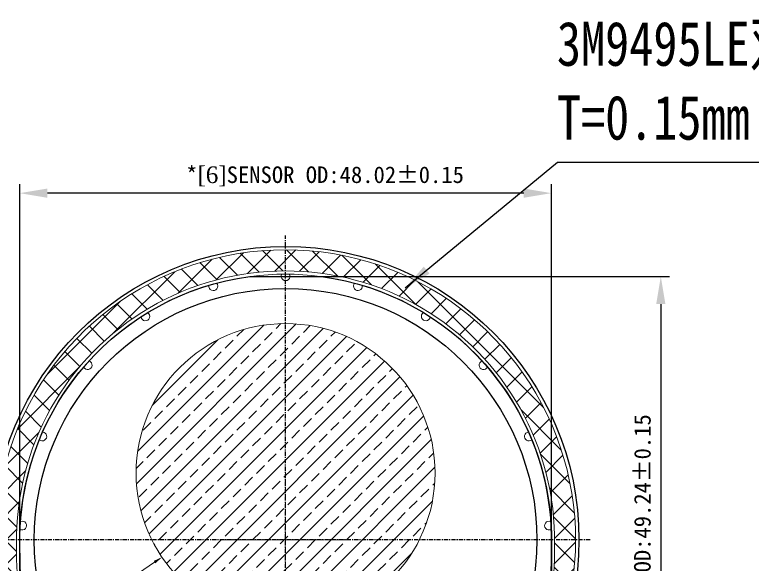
# Model space of a CAD drawing. Header units: millimetres. Extents: x 17 to 351, y 28 to 265.
# Drawn here: x 169 to 235.7, y 152 to 201.6 of the extents above; entities that cross this region are included whole.
import ezdxf

# ---------------------------------------------------------------- set-up
doc = ezdxf.new("R2010")
doc.units = ezdxf.units.MM
doc.linetypes.add('CENTER', pattern=[0.6, 0.375, -0.075, 0.075, -0.075])
doc.layers.get('Defpoints').update_dxf_attribs({"color": 5, "lineweight": 5})
for name, color, linetype, lineweight in [('3 BLU-FPCA', 2, 'Continuous', 5), ('6 BLU-FPCA', 2, 'Continuous', 5), ('BLU', 50, 'Continuous', 5), ('DIM', 3, 'Continuous', 5), ('图框', 255, 'Continuous', 5)]:
    doc.layers.add(name, color=color, linetype=linetype, lineweight=lineweight)
for name, color, linetype in [('Lens', 6, 'Continuous'), ('OBJ-FRAME', 4, 'Continuous'), ('外形切割', 200, 'Continuous')]:
    doc.layers.add(name, color=color, linetype=linetype)
doc.styles.add('RD', font='ROMAND.shx', dxfattribs={"width": 0.8})
doc.styles.get("Standard").update_dxf_attribs({"font": 'arial.ttf'})
doc.styles.add('宋体', font='SimSun.ttf')
doc.styles.add('普耐', font='simhei.ttf')
doc.dimstyles.new('01', dxfattribs={"dimtxt": 2.5, "dimasz": 2.5, "dimexe": 0.8, "dimexo": 0.8, "dimgap": 0.5, "dimtad": 1, "dimzin": 1, "dimdsep": 46, "dimtxsty": 'Standard', "dimcen": 0, "dimclrd": 256, "dimclre": 256, "dimclrt": 256, "dimadec": 0, "dimazin": 0, "dimtfac": 1, "dimtmove": 0, "dimatfit": 3, "dimfxl": 1, "dimarcsym": 0})
doc.dimstyles.new('DIM', dxfattribs={"dimtxt": 0.8, "dimasz": 0.8, "dimexe": 0, "dimexo": 0.5, "dimgap": 0.11, "dimtad": 0, "dimzin": 1, "dimdsep": 46, "dimtxsty": 'RD', "dimcen": 0, "dimclrd": 256, "dimclre": 256, "dimclrt": 256, "dimadec": 0, "dimazin": 0, "dimtm": 1e-09, "dimtfac": 1, "dimtofl": 0, "dimtmove": 0, "dimatfit": 3, "dimfxl": 1, "dimlwe": -1, "dimarcsym": 0})

# ---------------------------------------------------------------- blocks, each defined once
blk = doc.blocks.new('R180A3D-005-BLU-V01-C')
at = {"layer": 'DIM'}
h = blk.add_hatch(dxfattribs=at)
h.set_pattern_fill('ANSI33', color=0, scale=8, style=0)
h.set_pattern_definition([(45, (766.8195166954149, -699.2783015898083), (-1.414213562373095, 1.414213562373095), []), (45, (768.2337302554149, -699.2783015898083), (-1.414213562373095, 1.414213562373095), [1, -0.5])])
h.paths.add_polyline_path([(843.3991075070592, 256.7513257683117, 1), (816.3991075070592, 256.7513257683117, 1)])
at = {"layer": '3 BLU-FPCA', "color": 0, "lineweight": 5}
for p, q in [((833.0514071655929, 221.571593762332), (833.0514071655942, 219.5855875552018)), ((834.8514071655026, 221.5715937625076), (834.8514071655044, 219.5855875552018)), ((833.3514071655153, 220.58558755529), (833.3514071655153, 220.8618156256719)), ((833.7514071655131, 220.8508239510364), (833.7514071655131, 220.585587555311)), ((834.1514071655728, 220.7855875553017), (834.1514071655728, 221.1203511593488)), ((834.1514071655746, 219.7355875552033), (834.1514071655746, 220.4855875553006)), ((834.5514071655742, 221.1093594847401), (834.5514071655742, 220.7855875553017)), ((834.5514071655742, 220.4855875553006), (834.5514071655742, 219.7355875552014)), ((833.3514071655226, 220.2855875553017), (833.3514071655153, 219.7355875552033)), ((833.7514071655131, 220.2855875552899), (833.7514071655131, 219.7355875552033)), ((833.0514071655942, 219.5855875552018), (833.4264071655142, 219.5855875552018)), ((834.4764071655844, 219.5855875552018), (834.8514071655953, 219.5855875552018))]:
    blk.add_line(p, q, dxfattribs=at)
blk.add_lwpolyline([(834.2264071655844, 219.5855875552018), (833.6764071655142, 219.5855875552018)], dxfattribs=at)
for centre, radius in [((833.5514071655124, 220.4355875553004), 0.1250000000000001), ((834.3514071655735, 220.6355875554003), 0.1250000000000568)]:
    blk.add_circle(centre, radius, dxfattribs=at)
for centre, radius, start, end in [((833.5514071655233, 220.4355875553004), 0.2499999999999887, 143.1301023544322, 216.8698976455678), ((833.5514071655233, 220.4355875553004), 0.249999999999983, 323.1301023537808, 36.8698976463026), ((834.3514071655735, 220.6355875553002), 0.2500000000000228, 143.1301023537808, 216.8698976463026), ((834.3514071655735, 220.6355875553002), 0.2499999999999887, 323.1301023544322, 36.86989764556784), ((833.5514071655142, 219.5855875552018), 0.2500000000000228, 143.1301023537808, 180), ((833.5514071655142, 219.5855875552018), 0.1250000000000001, 0, 180), ((833.5514071655142, 219.5855875552018), 0.2500000000000001, 0, 36.8698976463026), ((834.3514071655735, 219.5855875552018), 0.2500000000000228, 143.1301023537808, 180), ((834.3514071655844, 219.5855875552018), 0.1250000000000072, 0, 180), ((834.3514071655735, 219.5855875552018), 0.2500000000000001, 0, 36.86989764556784)]:
    blk.add_arc(centre, radius, start, end, dxfattribs=at)
blk.add_spline([(834.8514071655044, 220.7855875551998), (834.3514071655881, 221.1855875551994), (833.5514071655251, 220.7855875551998), (833.0514071655961, 221.1855875551994)], degree=3, dxfattribs=at)
at = {"layer": 'BLU', "color": 1, "linetype": 'CENTER', "lineweight": 5}
for p, q in [((829.9000655363551, 256.8660054533408), (829.9000655363551, 244.5666449744762)), ((824.2156858696426, 250.7163252139085), (835.5844452030675, 250.7163252139085))]:
    blk.add_line(p, q, dxfattribs=at)
at = {"layer": 'DIM', "color": 6}
for p, q in [((805.9089319712078, 250.2855871737134), (805.9162471085588, 248.8134416903361)), ((853.8911991015021, 250.2855871737134), (853.8838839641512, 248.8134416903361)), ((853.8911991015021, 250.2855871737134), (853.8838839641512, 248.8134416903361)), ((820.6366758236315, 227.9670023470466), (818.5040914803205, 227.9670023470466)), ((820.6366758236315, 226.5670023470466), (820.6366758236315, 227.9670023470466)), ((839.1634552490784, 226.5670023470466), (839.1634552490784, 227.9670023470466)), ((839.1634552490784, 227.9670023470466), (841.2960395923894, 227.9670023470466)), ((835.0186272517662, 224.8543252139087), (824.7815038209437, 224.8543252139087))]:
    blk.add_line(p, q, dxfattribs=at)
at = {"layer": 'DIM', "color": 0, "ltscale": 3}
for p, q in [((833.4514071655857, 224.8543252139087), (833.4514071655857, 222.7101847976044)), ((834.4514071655866, 224.8543252139088), (834.4514071655848, 222.7101847976026)), ((833.410979680595, 222.5132251483149), (833.091834650584, 221.768553411622)), ((834.8109796805119, 221.7685534117966), (834.4918346505755, 222.5132251483126))]:
    blk.add_line(p, q, dxfattribs=at)
at = {"layer": 'DIM', "color": 6}
for centre in [(828.1497719278565, 225.4411212615559), (831.6642048711127, 225.4411212615561)]:
    blk.add_circle(centre, 0.25, dxfattribs=at)
for centre, radius, start, end in [((829.900065536355, 250.7163252139085), 23.995, 358.9714191523204, 181.0285808476795), ((829.900065536355, 274.5282285314508), 0.4, 153.1855651601858, 26.81443483981424), ((823.3668048398929, 273.6321158353778), 0.4, 171.8160251910207, 40.00953236489772), ((836.4333262328171, 273.6321158353778), 0.4, 139.9904676351023, 8.183974808979325), ((817.2361531159402, 270.9072033969739), 0.4, 188.7572973962289, 55.43536486980931), ((842.5639779567698, 270.9072033969739), 0.4, 124.5646351301907, 351.2427026037711), ((812.0230085981955, 266.5022943058322), 0.4, 207.6297997544885, 69.4792914238094), ((847.7771224745145, 266.5022943058322), 0.4, 110.5207085761912, 332.3702002455115), ((807.9239850296415, 260.0653537902123), 0.4, 231.0123927184419, 82.89602134712544), ((851.8761460430685, 260.0653537902123), 0.4, 97.10397865286808, 308.987607281558), ((806.1096120655673, 252.0127228526941), 0.4, 242.2837451372031, 111.4780616138395), ((853.6905190071427, 252.0127228526941), 0.4, 68.52193838616054, 297.716254862797), ((818.8225623753689, 248.859086038802), 12.90639597923613, 180.2026308491969, 190.9189376009693), ((840.9775686973411, 248.859086038802), 12.90639597923613, 349.0810623990308, 359.7973691508031), ((833.1116282152807, 251.2801292376515), 27.39734934890986, 190.2300057967797, 232.3660334920789), ((826.6885028574293, 251.2801292376515), 27.39734934890986, 307.6339665079211, 349.7699942032203), ((806.6871805895378, 244.8379682271454), 0.4, 254.2393667309017, 133.1629870599785), ((853.1129504831722, 244.8379682271454), 0.4, 46.83701294002154, 285.7606332690912), ((809.0246517401463, 238.6089490951019), 0.4, 271.2519366953967, 144.2421341924423), ((850.7754793325637, 238.6089490951019), 0.4, 35.75786580755772, 268.7480633045968), ((812.5092995595139, 233.357097823645), 0.4, 298.4264774925052, 143.6169119996591), ((847.290831513196, 233.357097823645), 0.4, 36.38308800033182, 241.573522507486), ((839.9821118310884, 258.359668014685), 37.215849910661, 230.6444653372515, 234.7517502586334), ((819.8180192416105, 258.359668014702), 37.21584991068109, 305.2482497413666, 309.3555346627485), ((818.508082320817, 228.245894059926), 0.4, 315.794870538142, 179.3059843129813), ((841.2920487518929, 228.245894059926), 0.4, 0.6940156870187518, 224.2051294618488), ((839.9821118310995, 258.359668014702), 37.21584991068109, 238.6800147714326, 241.0556155410674), ((819.8180192416105, 258.359668014702), 37.21584991068109, 298.9443844589326, 301.3199852285674), ((822.1124244052623, 225.8617287003446), 0.4, 317.6013981168967, 169.7018013351346), ((837.6877066674476, 225.8617287003446), 0.4, 10.29819866486541, 222.3986018831032), ((826.9926476951591, 236.1570017209916), 11.51692899414782, 244.1502104961209, 258.9310148620941), ((824.7327612596007, 225.0699003895808), 0.4, 327.3886310057655, 197.9159838610181), ((835.0673698131093, 225.0699003895808), 0.4, 342.0840161389819, 212.6113689942344), ((832.8074833775509, 236.1570017209916), 11.51692899414782, 281.0689851379058, 295.849789503879)]:
    blk.add_arc(centre, radius, start, end, dxfattribs=at)
at = {"layer": 'DIM', "color": 5}
for centre, radius, start, end in [((839.2649495867045, 257.4326094845485), 35.96426509400223, 235.0150178093369, 238.3188110985294), ((820.5351814860055, 257.4326094845485), 35.96426509400223, 301.6811889014706, 304.9849821906631), ((826.9937211194822, 236.1604842597545), 11.44055284033484, 234.6636919452212, 236.2438880830489), ((832.806409953228, 236.1604842597533), 11.44055284033375, 303.756111916952, 305.3363080547932)]:
    blk.add_arc(centre, radius, start, end, dxfattribs=at)
at = {"layer": 'DIM', "color": 0, "ltscale": 3}
for centre, start, end in [((832.9514071655857, 222.7101847976044), 336.801409486368, 0), ((834.9514071655848, 222.7101847976022), 179.9999999999609, 203.198590513677), ((833.5514071655929, 221.5715937623325), 156.801409486339, 180.0000000000456), ((834.3514071655026, 221.5715937625071), 4.559643191346098e-11, 23.19859051366102)]:
    blk.add_arc(centre, 0.5, start, end, dxfattribs=at)
at = {"layer": 'OBJ-FRAME', "color": 6, "lineweight": 5}
blk.add_circle((829.8991075070592, 256.7513257683117), 13.5, dxfattribs=at)
at = {"layer": '6 BLU-FPCA', "color": 255, "lineweight": 5, "style": '宋体'}
for s, p in [('A', (833.430301683251, 221.5231381916267)), ('K', (834.2346997062155, 221.5281869844982))]:
    blk.add_text(s, height=0.4065972756079479, dxfattribs=at).set_placement(p)
at = {"layer": 'DIM', "color": 0, "ltscale": 3, "insert": (834.2232432193916, 222.8043531304822), "char_height": 0.5599999999999999, "width": 4.506896768155929, "attachment_point": 7, "rotation": 90.00000000000001, "style": '宋体'}
blk.add_mtext('JLY', dxfattribs=at)
at = {"layer": '图框', "color": 6, "lineweight": 13, "ltscale": 5, "style": '普耐'}
for s, height, p in [('胶铁一体', 2.505102616018651, (823.0998954056388, 236.9872608422984)), ('SUS201+URZ2501(白色）', 1.109258865149914, (822.3078811540507, 227.5545941925387))]:
    blk.add_text(s, height=height, dxfattribs=at).set_placement(p)
blk = doc.blocks.new('*D27')
at = {"layer": 'Defpoints', "color": 0, "transparency": 16777216}
for p in [(169.4932097032395, 185.5125524226348), (169.4932097032395, 154.1884002389262), (217.5179619124333, 152.9257949443583)]:
    blk.add_point(p, dxfattribs=at)
at = {"layer": 'DIM', "lineweight": -2, "transparency": 16777216}
for p, q in [((169.4932097032395, 154.9884002389263), (169.4932097032395, 186.3125524226348)), ((217.5179619124333, 153.7257949443583), (217.5179619124333, 186.3125524226348)), ((215.0179619124333, 185.5125524226348), (171.9932097032395, 185.5125524226348))]:
    blk.add_line(p, q, dxfattribs=at)
at = {"layer": 'DIM', "transparency": 16777216}
for points in [[(171.9932097032395, 185.9292190893014), (171.9932097032395, 185.0958857559681), (169.4932097032395, 185.5125524226348)], [(215.0179619124333, 185.9292190893014), (215.0179619124333, 185.0958857559681), (217.5179619124333, 185.5125524226348)]]:
    blk.add_solid(points, dxfattribs=at)
at = {"layer": 'DIM', "transparency": 16777216, "insert": (197.0665493525998, 187.0245311718342), "char_height": 2.5, "attachment_point": 5}
blk.add_mtext('{\\fSimSun|b0|i0|c134|p2;\\H0.6x;\\C2;*\\fTimes New Roman|b0|i0|c0|p18;\\C1;[6]\\fSimSun|b0|i0|c134|p2;\\C256;SENSOR OD:48.02%%P0.15}', dxfattribs=at)
blk = doc.blocks.new('*D28')
at = {"layer": 'Defpoints', "color": 0, "transparency": 16777216}
for p in [(194.9282187279902, 177.9965193903911), (196.3162126272179, 128.7517347054452), (227.3940757173769, 128.7517347054452)]:
    blk.add_point(p, dxfattribs=at)
at = {"layer": 'DIM', "lineweight": -2, "transparency": 16777216}
for p, q in [((195.7282187279902, 177.9965193903911), (228.1940757173769, 177.9965193903911)), ((227.3940757173769, 175.4965193903911), (227.3940757173769, 131.2517347054452)), ((197.1162126272179, 128.7517347054452), (228.1940757173769, 128.7517347054452))]:
    blk.add_line(p, q, dxfattribs=at)
at = {"layer": 'DIM', "transparency": 16777216}
for points in [[(226.9774090507102, 175.4965193903911), (227.8107423840435, 175.4965193903911), (227.3940757173769, 177.9965193903911)], [(226.9774090507102, 131.2517347054452), (227.8107423840435, 131.2517347054452), (227.3940757173769, 128.7517347054452)]]:
    blk.add_solid(points, dxfattribs=at)
at = {"layer": 'DIM', "transparency": 16777216, "insert": (225.8820969681774, 153.0069528594788), "char_height": 2.5, "attachment_point": 5, "rotation": 90}
blk.add_mtext('{\\fSimSun|b0|i0|c134|p2;\\H0.6x;\\C2;*\\fTimes New Roman|b0|i0|c0|p18;\\C1;[7]\\fSimSun|b0|i0|c134|p2;\\C256;SENSOR OD:49.24%%P0.15}', dxfattribs=at)
blk = doc.blocks.new('*D46')
at = {"layer": 'Defpoints', "color": 0, "transparency": 16777216}
for p in [(204.6688946631414, 167.8268040954686), (182.3403608939445, 152.6466664242276)]:
    blk.add_point(p, dxfattribs=at)
at = {"layer": 'DIM', "lineweight": 5, "transparency": 16777216}
blk.add_line((166.563912802514, 141.9209888465315), (181.6787747081905, 152.1968845673019), dxfattribs=at)
at = {"layer": 'DIM', "transparency": 16777216}
blk.add_solid([(181.6038110653695, 152.3071489315942), (181.7537383510114, 152.0866202030096), (182.3403608939445, 152.6466664242276)], dxfattribs=at)
at = {"layer": 'DIM', "lineweight": 5, "transparency": 16777216, "insert": (164.2676574161262, 140.3598709847854), "char_height": 0.8, "attachment_point": 5, "rotation": 34.2099722227191, "style": 'RD'}
blk.add_mtext('∅27.00±0.1', dxfattribs=at)

msp = doc.modelspace()

# ---------------------------------------------------------------- hatches: boundary and pattern name
at = {"lineweight": 5}
h = msp.add_hatch(dxfattribs=at)
h.set_pattern_fill('ANSI37', color=3, scale=0.5, style=0)
h.set_pattern_definition([(45, (-1703.057040725179, -84.95144956261865), (-1.122532015133644, 1.122532015133644), []), (135, (-1703.057040725179, -84.95144956261865), (-1.122532015133644, -1.122532015133644), [])])
edge = h.paths.add_edge_path()
edge.add_line((179.7964947040571, 132.8313229360416), (179.3567651110368, 132.1454354416328))
edge.add_arc((193.4973420088315, 154.201819664745), 26.20000000000002, -57.335646197244216, 237.3356461972454, ccw=False)
edge.add_line((207.6379189066267, 132.1454354416331), (207.1981893136069, 132.8313229360416))
edge.add_arc((190.2857793299065, 154.7656236884884), 27.6973493489099, 307.6339665079205, 349.7662743925746)
edge.add_arc((204.5748451698314, 152.3445804897281), 13.20639597922275, 349.0889092354851, 359.7964316186287)
edge.add_line((217.781157794517, 152.2976590756211), (217.7884622233616, 153.7676495100154))
edge.add_arc((193.4973420088318, 154.2018196647472), 24.29500000000004, 358.9760262713767, 541.0239737287048)
edge.add_line((169.2062217943023, 153.7676495099808), (169.2135262231466, 152.2976590756338))
edge.add_arc((182.4198388478399, 152.3445804896344), 13.2063959792301, 180.2035683809093, 190.9110907661397)
edge.add_arc((196.708904687755, 154.7656236885067), 27.6973493489231, 190.233725608432, 232.3566996365729)
edge.add_arc((203.5793883042356, 161.8451624649169), 37.51584991059522, 230.6513442739066, 230.6582562913368)

# ---------------------------------------------------------------- linework, layer by layer
at = {"color": 1, "linetype": 'CENTER'}
for points in [[(193.505585807839, 126.7017347054449), (193.505585807839, 181.7017347054449)], [(221.005585807839, 154.2017347054449), (166.005585807839, 154.2017347054449)]]:
    msp.add_lwpolyline(points, dxfattribs=at)
at = {"color": 251, "true_color": 0x636466}
msp.add_circle((193.505585807839, 154.2017347054449), 26.5, dxfattribs=at)
at = {"layer": 'DIM', "color": 3}
msp.add_lwpolyline([(179.7964947040571, 132.8313229360416), (179.3567651110368, 132.1454354416328, -3.412617785815866), (207.6379189066267, 132.1454354416331), (207.1981893136069, 132.8313229360416, 0.1859362415990214), (217.5424971246864, 149.8448009918972, 0.04675440343969118), (217.781157794517, 152.2976590756211), (217.7884622233616, 153.7676495100154, 1.018033336311823), (169.2062217943023, 153.7676495099808), (169.2135262231466, 152.2976590756338, 0.04675440344881664), (169.4521868930485, 149.8448009914343, 0.1858941072732792), (179.7929216880818, 132.8340783687838, 3.015936553724547e-05), (179.7964216847188, 132.8312090409305)], format="xyb", dxfattribs=at)
at = {"layer": 'Lens'}
msp.add_circle((193.505585807839, 154.2017347054452), 22.69999999999991, dxfattribs=at)
at = {"layer": '外形切割'}
msp.add_lwpolyline([(217.5179619124342, 154.5191885497695), (217.5179619124328, 151.3324013389471, -0.3174825282669899), (198.8352004615249, 130.6128301095966, 0.3505297775174351), (198.0555858078392, 129.6374172231075), (198.0555858078392, 129.3017347054451, -0.414213562373095), (197.5055858078395, 128.7517347054451), (189.5055858078395, 128.7517347054451, -0.414213562373095), (188.9555858078393, 129.3017347054451), (188.9555858078393, 129.6374172229854, 0.3505297775140112), (188.1759711541663, 130.6128301094729, -0.3174825282605356), (169.4932097032411, 151.3324013388698), (169.4932097032392, 154.519188549769, -0.3713585506869284), (190.2671574359797, 177.9965193903908), (196.7440141797001, 177.996519390391, -0.3713585506866779)], format="xyb", close=True, dxfattribs=at)

# ---------------------------------------------------------------- block references
at = {"layer": 'BLU', "lineweight": 5}
msp.add_blockref('R180A3D-005-BLU-V01-C', (-636.3944797285162, -96.51459050846358), dxfattribs=at)

# ---------------------------------------------------------------- texts
at = {"layer": 'Defpoints', "color": 4, "lineweight": 5, "insert": (218.0115706119507, 201.0100713497209), "char_height": 4, "width": 53.76338797981043, "attachment_point": 1, "style": 'RD'}
msp.add_mtext('{\\fSimSun|b0|i0|c134|p2;\\C1;3M9495LE双面胶\\PT=0.15mm}', dxfattribs=at)

# ---------------------------------------------------------------- dimensions: what is measured, and where the dimension line sits
at = {"layer": 'DIM'}
for base, p1, p2, angle, text, picture, middle in [((169.4932097032395, 185.5125524226348), (217.5179619124333, 152.9257949443583), (169.4932097032395, 154.1884002389262), 180, '{\\fSimSun|b0|i0|c134|p2;\\H0.6x;\\C2;*\\fTimes New Roman|b0|i0|c0|p18;\\C1;[6]\\fSimSun|b0|i0|c134|p2;\\C256;SENSOR OD:<>%%P0.15}', '*D27', (197.0665493525998, 185.5125524226348)), ((227.3940757173769, 128.7517347054452), (194.92821872799, 177.996519390391), (196.3162126272177, 128.7517347054451), 90, '{\\fSimSun|b0|i0|c134|p2;\\H0.6x;\\C2;*\\fTimes New Roman|b0|i0|c0|p18;\\C1;[7]\\fSimSun|b0|i0|c134|p2;\\C256;SENSOR OD:<>%%P0.15}', '*D28', (227.3940757173768, 153.0069528594788))]:
    dim = msp.add_linear_dim(base=base, p1=p1, p2=p2, angle=angle, text=text, dimstyle='01', dxfattribs=at)
    dim.commit()
    dim.dimension.update_dxf_attribs({"geometry": picture, "text_midpoint": middle, "dimtype": 160})
at = {"layer": 'DIM', "lineweight": 5}
dim = msp.add_diameter_dim_2p(p1=(204.6688946631414, 167.8268040954686), p2=(182.3403608939445, 152.6466664242276), dimstyle='DIM', override={"dimtol": 1, "dimtp": 0.1, "dimtm": 0.1, "dimlwd": 5, "dimlwe": 5}, dxfattribs=at)
dim.commit()
dim.dimension.update_dxf_attribs({"geometry": '*D46', "text_midpoint": (164.2676574161262, 140.3598709847854), "dimtype": 163})

# ---------------------------------------------------------------- leaders
at = {"layer": 'DIM'}
msp.add_leader([(204.3183206566457, 176.969999648653), (218.0497067721737, 188.306800606245), (246.4198650923292, 188.306800606245)], dimstyle='01', dxfattribs=at)

doc.saveas('drawing.dxf')
